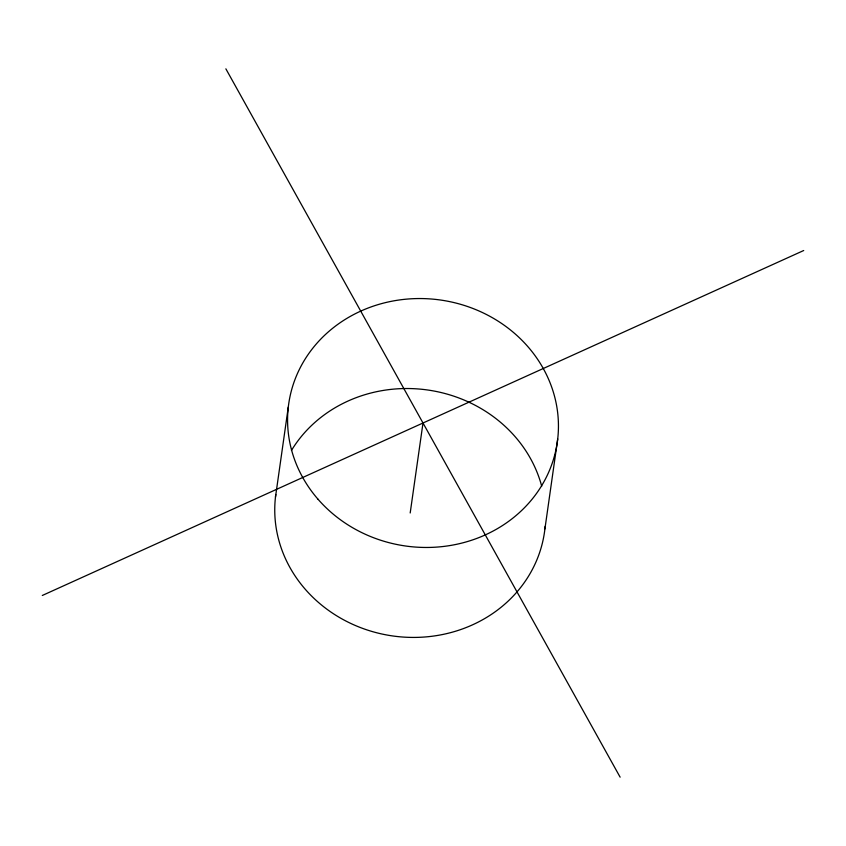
<?xml version="1.0" encoding="UTF-8"?>
<svg xmlns="http://www.w3.org/2000/svg" width="846" height="846" viewBox="0 0 846 846"><rect width="100%" height="100%" fill="white"/><g stroke="black" fill="none" stroke-linecap="round" stroke-linejoin="round"><path stroke-width="1.27" d="M275.479 497.046L288.285 407.074M410.194 512.972L423 423M544.909 528.909L557.715 438.926M42.3 595.478L803.7 250.522M225.871 68.833L620.129 777.167M545.173 526.339A135.656 124.225 8.1 0 1 396.171 636.404A135.656 124.225 8.1 0 1 275.796 494.487M291.447 450.453A135.656 124.225 8.1 0 1 427.759 390.006A135.656 124.225 8.1 0 1 541.704 486.175M317.821 499.013A135.656 124.225 8.1 0 0 549.498 470.334A135.656 124.225 8.1 0 0 401.681 299.653A135.656 124.225 8.1 0 0 317.821 499.013"/></g></svg>
